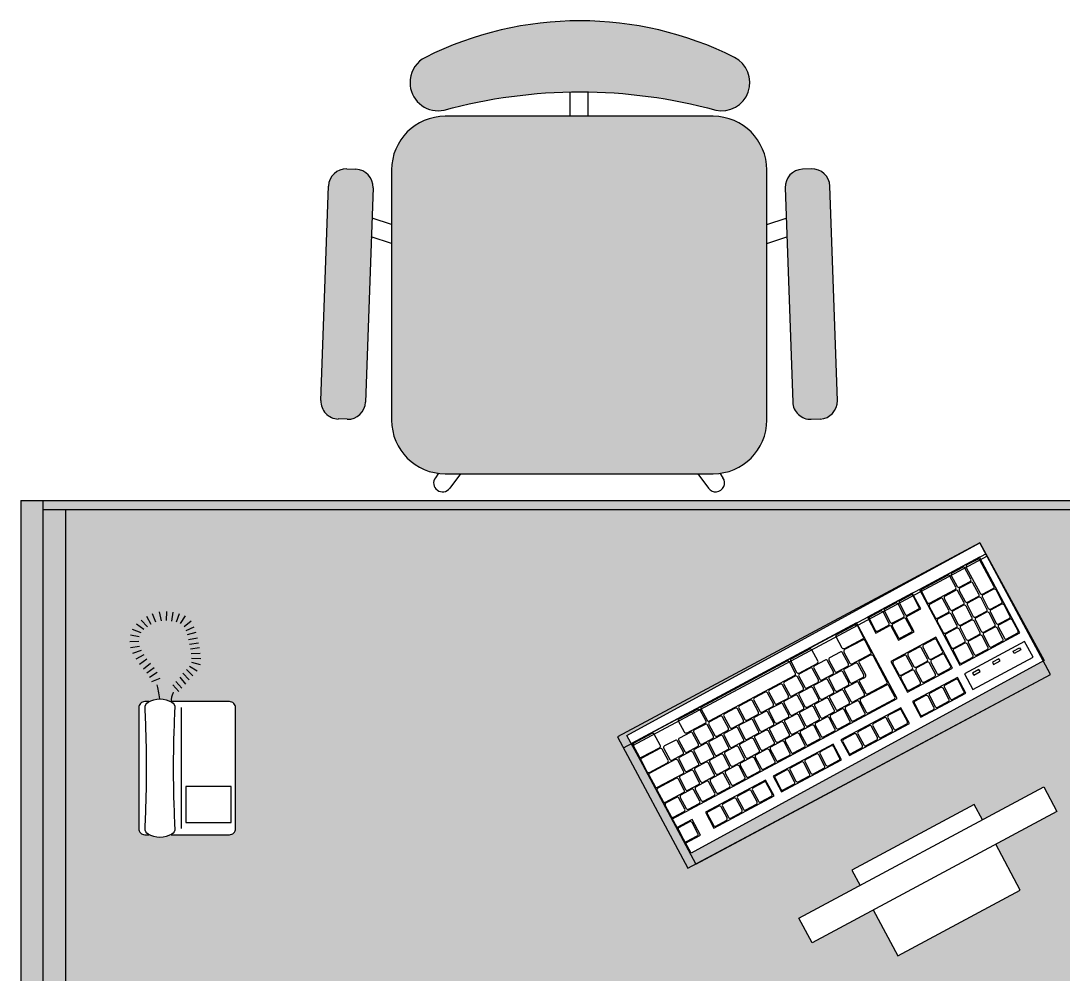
# Model space of a CAD drawing. Extents: x 100 to 738, y -85 to 470.
# Drawn here: x 630.896 to 632.063, y 461.967 to 463.034 of the extents above; entities that cross this region are included whole.
import ezdxf

# ---------------------------------------------------------------- set-up
doc = ezdxf.new("R2010")
doc.units = 0
doc.layers.get('0').update_dxf_attribs({"linetype": 'CONTINUOUS'})
doc.layers.add('0704-MOB-HTC', color=251, linetype='CONTINUOUS')
doc.layers.add('ARQ-MOB', color=2, linetype='CONTINUOUS')
pattern_1 = [(0, (0, 0), (0, 6.985), [5.08, -1.905]), (90, (0, 0), (-6.985, 4e-16), [5.08, -1.905])]

# ---------------------------------------------------------------- blocks, each defined once
blk = doc.blocks.new('3600-00-FORCAS_ARMADAS-MAT-LAY-PROPOSTO$0$mesa reativo novo')
at = {"lineweight": 30}
h = blk.add_hatch(color=256, dxfattribs=at)
h.set_gradient(color1=(0, 0, 255), color2=(255, 255, 0))
edge = h.paths.add_edge_path()
edge.add_arc((1694.6738, 1274.7888), 0.02, 92, 182)
edge.add_arc((1694.6738, 1274.7888), 0.02, 92, 182, ccw=False)
h.paths.add_polyline_path([(1694.6831, 1274.8092), (1694.6731, 1274.8088)])
edge = h.paths.add_edge_path()
edge.add_arc((1694.6838, 1274.7892), 0.02, 2, 92)
edge.add_arc((1694.6838, 1274.7892), 0.02, 2, 92, ccw=False)
h.paths.add_polyline_path([(1694.7122, 1274.55), (1694.7038, 1274.7899)])
edge = h.paths.add_edge_path()
edge.add_arc((1694.6922, 1274.5493), 0.02, 272, 362)
edge.add_arc((1694.6922, 1274.5493), 0.02, -88, 2, ccw=False)
edge = h.paths.add_edge_path()
edge.add_arc((1694.6822, 1274.549), 0.02, 182, 272)
edge.add_arc((1694.6822, 1274.549), 0.02, 182, 272, ccw=False)
h.paths.add_polyline_path([(1694.6539, 1274.7881), (1694.6622, 1274.5483)])
h.paths.add_polyline_path([(1694.6829, 1274.529), (1694.6929, 1274.5294)])
at = {"layer": '0704-MOB-HTC'}
h = blk.add_hatch(color=160, dxfattribs=at)
h.dxf.hatch_style = 1
h.paths.add_polyline_path([(1694.6332, 1274.8081, 0.414214), (1694.5732, 1274.8681), (1694.2732, 1274.8681, 0.414214), (1694.2132, 1274.8081), (1694.2132, 1274.5281, 0.414214), (1694.2732, 1274.4681), (1694.5732, 1274.4681, 0.414214), (1694.6332, 1274.5281)])
h.paths.add_polyline_path([(1694.597, 1274.934, 0.236619), (1694.251, 1274.934, 0.251839), (1694.234, 1274.9093), (1694.234, 1274.9023, 0.443437), (1694.272, 1274.8749, -0.135277), (1694.576, 1274.8749, 0.876187)])
h = blk.add_hatch(color=160, dxfattribs=at)
h.dxf.hatch_style = 1
h.paths.add_polyline_path([(1694.6332, 1274.8081, 0.414214), (1694.5732, 1274.8681), (1694.2732, 1274.8681, 0.414214), (1694.2132, 1274.8081), (1694.2132, 1274.5281, 0.414214), (1694.2732, 1274.4681), (1694.5732, 1274.4681, 0.414214), (1694.6332, 1274.5281)])
h.paths.add_polyline_path([(1694.597, 1274.934, 0.236619), (1694.251, 1274.934, 0.251839), (1694.234, 1274.9093), (1694.234, 1274.9023, 0.443437), (1694.272, 1274.8749, -0.135277), (1694.576, 1274.8749, 0.876187)])
h = blk.add_hatch(dxfattribs=at)
h.set_pattern_fill('ANGLE', color=251)
h.set_pattern_definition(pattern_1)
h.paths.add_polyline_path([(1694.7038, 1274.7899, 0.414214), (1694.6831, 1274.8092), (1694.6731, 1274.8088, 0.414214), (1694.6539, 1274.7881), (1694.6622, 1274.5483, 0.414214), (1694.6829, 1274.529), (1694.6929, 1274.5294, 0.414214), (1694.7122, 1274.55)])
h.paths.add_polyline_path([(1694.1925, 1274.7881, 0.414214), (1694.1732, 1274.8088), (1694.1632, 1274.8092, 0.414214), (1694.1425, 1274.7899), (1694.1341, 1274.55, 0.414214), (1694.1534, 1274.5294), (1694.1634, 1274.529, 0.414214), (1694.1841, 1274.5483)])
h = blk.add_hatch(dxfattribs=at)
h.set_pattern_fill('ANGLE', color=251)
h.set_pattern_definition(pattern_1)
h.paths.add_polyline_path([(1694.7038, 1274.7899, 0.414214), (1694.6831, 1274.8092), (1694.6731, 1274.8088, 0.414214), (1694.6539, 1274.7881), (1694.6622, 1274.5483, 0.414214), (1694.6829, 1274.529), (1694.6929, 1274.5294, 0.414214), (1694.7122, 1274.55)])
h.paths.add_polyline_path([(1694.1925, 1274.7881, 0.414214), (1694.1732, 1274.8088), (1694.1632, 1274.8092, 0.414214), (1694.1425, 1274.7899), (1694.1341, 1274.55, 0.414214), (1694.1534, 1274.5294), (1694.1634, 1274.529, 0.414214), (1694.1841, 1274.5483)])
h = blk.add_hatch(color=252, dxfattribs=at)
h.dxf.hatch_style = 1
edge = h.paths.add_edge_path()
edge.add_arc((1694.1725, 1274.7888), 0.02, 358, 448)
edge.add_line((1694.1732, 1274.8088), (1694.1632, 1274.8092))
edge.add_arc((1694.1625, 1274.7892), 0.02, 88, 178)
edge.add_line((1694.1425, 1274.7899), (1694.1341, 1274.55))
edge.add_arc((1694.1541, 1274.5493), 0.02, 178, 268)
edge.add_line((1694.1534, 1274.5294), (1694.1634, 1274.529))
edge.add_arc((1694.1641, 1274.549), 0.02, 268, 358)
edge.add_line((1694.1841, 1274.5483), (1694.1925, 1274.7881))
edge = h.paths.add_edge_path()
edge.add_arc((1694.6738, 1274.7888), 0.02, 92, 182)
edge.add_arc((1694.6738, 1274.7888), 0.02, 92, 182, ccw=False)
h.paths.add_polyline_path([(1694.6831, 1274.8092), (1694.6731, 1274.8088)])
edge = h.paths.add_edge_path()
edge.add_arc((1694.6838, 1274.7892), 0.02, 2, 92)
edge.add_arc((1694.6838, 1274.7892), 0.02, 2, 92, ccw=False)
h.paths.add_polyline_path([(1694.7122, 1274.55), (1694.7038, 1274.7899)])
edge = h.paths.add_edge_path()
edge.add_arc((1694.6922, 1274.5493), 0.02, 272, 362)
edge.add_arc((1694.6922, 1274.5493), 0.02, -88, 2, ccw=False)
h.paths.add_polyline_path([(1694.6829, 1274.529), (1694.6929, 1274.5294)])
edge = h.paths.add_edge_path()
edge.add_arc((1694.6822, 1274.549), 0.02, 182, 272)
edge.add_arc((1694.6822, 1274.549), 0.02, 182, 272, ccw=False)
h.paths.add_polyline_path([(1694.6539, 1274.7881), (1694.6622, 1274.5483)])
h = blk.add_hatch(color=252, dxfattribs=at)
h.dxf.hatch_style = 1
h.paths.add_polyline_path([(1694.7038, 1274.7899, 0.414214), (1694.6831, 1274.8092), (1694.6731, 1274.8088, 0.414214), (1694.6539, 1274.7881), (1694.6622, 1274.5483, 0.414214), (1694.6829, 1274.529), (1694.6929, 1274.5294, 0.414214), (1694.7122, 1274.55)])
h = blk.add_hatch(color=160, dxfattribs=at)
h.dxf.hatch_style = 1
h.paths.add_polyline_path([(1695.0482, 1274.4381), (1695.0232, 1274.4381), (1695.0232, 1274.3381), (1695.0232, 1273.5106), (1695.028, 1273.5106), (1695.028, 1273.5091), (1695.0232, 1273.5091), (1695.0232, 1273.4881), (1695.0307, 1273.4881), (1695.0307, 1273.5381), (1695.0407, 1273.5381), (1695.0407, 1273.4881), (1695.0482, 1273.4881), (1695.0482, 1273.5091), (1695.0433, 1273.5091), (1695.0433, 1273.5106), (1695.0482, 1273.5106), (1695.0482, 1274.3381)])
h.paths.add_polyline_path([(1693.8232, 1274.3381), (1693.8232, 1274.4381), (1693.7982, 1274.4381), (1693.7982, 1274.3381), (1693.7982, 1273.5106), (1693.803, 1273.5106), (1693.803, 1273.5091), (1693.7982, 1273.5091), (1693.7982, 1273.4881), (1693.8057, 1273.4881), (1693.8057, 1273.5381), (1693.8157, 1273.5381), (1693.8157, 1273.4881), (1693.8232, 1273.4881), (1693.8232, 1273.5091), (1693.8183, 1273.5091), (1693.8183, 1273.5106), (1693.8232, 1273.5106)])
h = blk.add_hatch(color=160, dxfattribs=at)
h.dxf.hatch_style = 1
h.paths.add_polyline_path([(1695.0482, 1274.4381), (1695.0232, 1274.4381), (1695.0232, 1274.3381), (1695.0232, 1273.5106), (1695.028, 1273.5106), (1695.028, 1273.5091), (1695.0232, 1273.5091), (1695.0232, 1273.4881), (1695.0307, 1273.4881), (1695.0307, 1273.5381), (1695.0407, 1273.5381), (1695.0407, 1273.4881), (1695.0482, 1273.4881), (1695.0482, 1273.5091), (1695.0433, 1273.5091), (1695.0433, 1273.5106), (1695.0482, 1273.5106), (1695.0482, 1274.3381)])
h.paths.add_polyline_path([(1693.8232, 1274.3381), (1693.8232, 1274.4381), (1693.7982, 1274.4381), (1693.7982, 1274.3381), (1693.7982, 1273.5106), (1693.803, 1273.5106), (1693.803, 1273.5091), (1693.7982, 1273.5091), (1693.7982, 1273.4881), (1693.8057, 1273.4881), (1693.8057, 1273.5381), (1693.8157, 1273.5381), (1693.8157, 1273.4881), (1693.8232, 1273.4881), (1693.8232, 1273.5091), (1693.8183, 1273.5091), (1693.8183, 1273.5106), (1693.8232, 1273.5106)])
h = blk.add_hatch(color=256, dxfattribs=at)
h.dxf.hatch_style = 1
h.paths.add_polyline_path([(1695.0232, 1274.4381), (1693.8232, 1274.4381), (1693.8232, 1274.4281), (1695.0232, 1274.4281)])
h.paths.add_polyline_path([(1695.0232, 1273.5551), (1693.8232, 1273.5551), (1693.8232, 1273.5451), (1695.0232, 1273.5451)])
h.paths.add_polyline_path([(1694.9982, 1274.4281), (1693.8482, 1274.4281), (1693.8482, 1273.5682), (1693.8232, 1273.5682), (1693.8232, 1273.5551), (1695.0232, 1273.5551), (1695.0232, 1273.5682), (1694.9982, 1273.5682)])
h.paths.add_polyline_path([(1694.0385, 1274.071, -0.414214), (1694.0317, 1274.0642), (1693.9663, 1274.0642, -0.244018), (1693.9415, 1274.0642), (1693.937, 1274.0642, -0.414214), (1693.9302, 1274.071), (1693.9302, 1274.2063, -0.414214), (1693.937, 1274.2131), (1693.9415, 1274.2131, -0.243514), (1693.9662, 1274.2131), (1693.9674, 1274.2206), (1693.9682, 1274.2223), (1693.9676, 1274.2205), (1693.967, 1274.2182), (1693.9666, 1274.2154), (1693.9663, 1274.2131), (1694.0317, 1274.2131, -0.414214), (1694.0385, 1274.2063)], flags=16)
h.paths.add_polyline_path([(1694.4767, 1274.1754), (1694.8718, 1274.3908), (1694.9436, 1274.2591), (1694.5485, 1274.0437)], flags=16)
h.paths.add_polyline_path([(1694.0336, 1274.0777), (1693.9829, 1274.0777), (1693.9829, 1274.1183), (1694.0336, 1274.1183)], flags=0)
h.paths.add_polyline_path([(1694.6692, 1273.9707), (1694.7377, 1274.0074), (1694.7285, 1274.0245), (1694.8655, 1274.098), (1694.8747, 1274.0809), (1694.9432, 1274.1176), (1694.9579, 1274.0902), (1694.8894, 1274.0535), (1694.9169, 1274.0021), (1694.78, 1273.9287), (1694.7524, 1273.98), (1694.6839, 1273.9433)], flags=16)
h.paths.add_polyline_path([(1694.9066, 1273.6594, -1), (1694.9626, 1273.6594, -1)], flags=16)
h.paths.add_polyline_path([(1695.0232, 1274.3381), (1695.0232, 1274.4281), (1694.9982, 1274.4281), (1694.9982, 1273.5682), (1695.0232, 1273.5682)], flags=17)
h.paths.add_polyline_path([(1693.8482, 1274.4281), (1693.8232, 1274.4281), (1693.8232, 1274.3381), (1693.8232, 1273.5682), (1693.8482, 1273.5682)], flags=17)
h = blk.add_hatch(color=256, dxfattribs=at)
h.dxf.hatch_style = 1
h.paths.add_polyline_path([(1695.0232, 1274.4381), (1693.8232, 1274.4381), (1693.8232, 1274.4281), (1695.0232, 1274.4281)])
h.paths.add_polyline_path([(1695.0232, 1273.5551), (1693.8232, 1273.5551), (1693.8232, 1273.5451), (1695.0232, 1273.5451)])
h.paths.add_polyline_path([(1694.9982, 1274.4281), (1693.8482, 1274.4281), (1693.8482, 1273.5682), (1693.8232, 1273.5682), (1693.8232, 1273.5551), (1695.0232, 1273.5551), (1695.0232, 1273.5682), (1694.9982, 1273.5682)])
h.paths.add_polyline_path([(1694.0385, 1274.071, -0.414214), (1694.0317, 1274.0642), (1693.9663, 1274.0642, -0.244018), (1693.9415, 1274.0642), (1693.937, 1274.0642, -0.414214), (1693.9302, 1274.071), (1693.9302, 1274.2063, -0.414214), (1693.937, 1274.2131), (1693.9415, 1274.2131, -0.243514), (1693.9662, 1274.2131), (1693.9674, 1274.2206), (1693.9682, 1274.2223), (1693.9676, 1274.2205), (1693.967, 1274.2182), (1693.9666, 1274.2154), (1693.9663, 1274.2131), (1694.0317, 1274.2131, -0.414214), (1694.0385, 1274.2063)], flags=16)
h.paths.add_polyline_path([(1694.4767, 1274.1754), (1694.8718, 1274.3908), (1694.9436, 1274.2591), (1694.5485, 1274.0437)], flags=16)
h.paths.add_polyline_path([(1694.0336, 1274.0777), (1693.9829, 1274.0777), (1693.9829, 1274.1183), (1694.0336, 1274.1183)], flags=0)
h.paths.add_polyline_path([(1694.6692, 1273.9707), (1694.7377, 1274.0074), (1694.7285, 1274.0245), (1694.8655, 1274.098), (1694.8747, 1274.0809), (1694.9432, 1274.1176), (1694.9579, 1274.0902), (1694.8894, 1274.0535), (1694.9169, 1274.0021), (1694.78, 1273.9287), (1694.7524, 1273.98), (1694.6839, 1273.9433)], flags=16)
h.paths.add_polyline_path([(1694.9066, 1273.6594, -1), (1694.9626, 1273.6594, -1)], flags=16)
h.paths.add_polyline_path([(1695.0232, 1274.3381), (1695.0232, 1274.4281), (1694.9982, 1274.4281), (1694.9982, 1273.5682), (1695.0232, 1273.5682)], flags=17)
h.paths.add_polyline_path([(1693.8482, 1274.4281), (1693.8232, 1274.4281), (1693.8232, 1274.3381), (1693.8232, 1273.5682), (1693.8482, 1273.5682)], flags=17)
h = blk.add_hatch(dxfattribs=at)
h.set_pattern_fill('ANGLE', color=8)
h.set_pattern_definition(pattern_1)
h.paths.add_polyline_path([(1694.9436, 1274.2591), (1694.8718, 1274.3908), (1694.4767, 1274.1754), (1694.5485, 1274.0437)])
h.paths.add_polyline_path([(1694.9169, 1274.0021), (1694.8894, 1274.0535), (1694.7524, 1273.98), (1694.78, 1273.9287)])
h.paths.add_polyline_path([(1694.9579, 1274.0902), (1694.9432, 1274.1176), (1694.6692, 1273.9707), (1694.6839, 1273.9433)])
h.paths.add_polyline_path([(1694.8747, 1274.0809), (1694.8655, 1274.098), (1694.7285, 1274.0245), (1694.7377, 1274.0074)], flags=17)
h = blk.add_hatch(dxfattribs=at)
h.set_pattern_fill('ANGLE', color=8)
h.set_pattern_definition(pattern_1)
h.paths.add_polyline_path([(1694.9436, 1274.2591), (1694.8718, 1274.3908), (1694.4767, 1274.1754), (1694.5485, 1274.0437)])
h.paths.add_polyline_path([(1694.9169, 1274.0021), (1694.8894, 1274.0535), (1694.7524, 1273.98), (1694.78, 1273.9287)])
h.paths.add_polyline_path([(1694.9579, 1274.0902), (1694.9432, 1274.1176), (1694.6692, 1273.9707), (1694.6839, 1273.9433)])
h.paths.add_polyline_path([(1694.8747, 1274.0809), (1694.8655, 1274.098), (1694.7285, 1274.0245), (1694.7377, 1274.0074)], flags=17)
at = {"color": 1, "linetype": 'Continuous'}
for p, q in [((1694.4132, 1274.8681), (1694.4132, 1274.8954)), ((1694.4132, 1274.8681), (1694.4132, 1274.8954)), ((1694.4332, 1274.8681), (1694.4332, 1274.8954)), ((1694.4332, 1274.8681), (1694.4332, 1274.8954)), ((1694.2132, 1274.7469), (1694.1913, 1274.754)), ((1694.2132, 1274.7469), (1694.1913, 1274.754)), ((1694.6332, 1274.7469), (1694.655, 1274.754)), ((1694.6332, 1274.7469), (1694.655, 1274.754)), ((1694.2132, 1274.7259), (1694.1905, 1274.7332)), ((1694.2132, 1274.7259), (1694.1905, 1274.7332)), ((1694.6332, 1274.7259), (1694.6558, 1274.7332)), ((1694.6332, 1274.7259), (1694.6558, 1274.7332)), ((1694.2658, 1274.4686), (1694.2622, 1274.4637)), ((1694.2658, 1274.4686), (1694.2622, 1274.4637)), ((1694.2902, 1274.4681), (1694.2784, 1274.4519)), ((1694.2902, 1274.4681), (1694.2784, 1274.4519)), ((1694.5561, 1274.4681), (1694.5679, 1274.4519)), ((1694.5561, 1274.4681), (1694.5679, 1274.4519)), ((1694.5805, 1274.4686), (1694.5841, 1274.4637)), ((1694.5805, 1274.4686), (1694.5841, 1274.4637)), ((1693.8232, 1274.4281), (1695.0232, 1274.4281)), ((1693.8232, 1274.4281), (1695.0232, 1274.4281)), ((1693.8482, 1274.4281), (1693.8482, 1273.5682)), ((1693.8482, 1274.4281), (1693.8482, 1273.5682)), ((1693.9442, 1274.2995), (1693.9392, 1274.3083)), ((1693.9442, 1274.2995), (1693.9392, 1274.3083)), ((1693.9493, 1274.3019), (1693.9456, 1274.3114)), ((1693.9493, 1274.3019), (1693.9456, 1274.3114)), ((1693.9556, 1274.3037), (1693.9536, 1274.3137)), ((1693.9556, 1274.3037), (1693.9536, 1274.3137)), ((1693.9614, 1274.304), (1693.9616, 1274.3141)), ((1693.9614, 1274.304), (1693.9616, 1274.3141)), ((1693.9672, 1274.3033), (1693.9687, 1274.3134)), ((1693.9672, 1274.3033), (1693.9687, 1274.3134)), ((1693.9724, 1274.3023), (1693.9757, 1274.3119)), ((1693.9724, 1274.3023), (1693.9757, 1274.3119)), ((1693.977, 1274.3006), (1693.9826, 1274.3091)), ((1693.977, 1274.3006), (1693.9826, 1274.3091)), ((1693.9328, 1274.2902), (1693.9232, 1274.294)), ((1693.9328, 1274.2902), (1693.9232, 1274.294)), ((1693.9358, 1274.2937), (1693.9275, 1274.2998)), ((1693.9358, 1274.2937), (1693.9275, 1274.2998)), ((1693.9398, 1274.2968), (1693.933, 1274.3044)), ((1693.9398, 1274.2968), (1693.933, 1274.3044)), ((1693.9809, 1274.2972), (1693.9889, 1274.3035)), ((1693.9809, 1274.2972), (1693.9889, 1274.3035)), ((1693.9831, 1274.2928), (1693.9924, 1274.2968)), ((1693.9831, 1274.2928), (1693.9924, 1274.2968)), ((1693.9308, 1274.2855), (1693.9209, 1274.2874)), ((1693.9308, 1274.2855), (1693.9209, 1274.2874)), ((1693.9846, 1274.2881), (1693.9944, 1274.2907)), ((1693.9846, 1274.2881), (1693.9944, 1274.2907)), ((1693.986, 1274.2825), (1693.996, 1274.2845)), ((1693.986, 1274.2825), (1693.996, 1274.2845)), ((1693.9303, 1274.2803), (1693.9202, 1274.2802)), ((1693.9303, 1274.2803), (1693.9202, 1274.2802)), ((1693.9311, 1274.2748), (1693.921, 1274.2734)), ((1693.9311, 1274.2748), (1693.921, 1274.2734)), ((1693.9328, 1274.2702), (1693.9232, 1274.2668)), ((1693.9328, 1274.2702), (1693.9232, 1274.2668)), ((1693.9871, 1274.2775), (1693.9972, 1274.2788)), ((1693.9871, 1274.2775), (1693.9972, 1274.2788)), ((1693.9881, 1274.2722), (1693.9982, 1274.2735)), ((1693.9881, 1274.2722), (1693.9982, 1274.2735)), ((1693.9357, 1274.2656), (1693.9269, 1274.2605)), ((1693.9357, 1274.2656), (1693.9269, 1274.2605)), ((1693.9394, 1274.2608), (1693.9312, 1274.2548)), ((1693.9394, 1274.2608), (1693.9312, 1274.2548)), ((1693.9889, 1274.2669), (1693.9991, 1274.2675)), ((1693.9889, 1274.2669), (1693.9991, 1274.2675)), ((1693.9893, 1274.2618), (1693.9995, 1274.2612)), ((1693.9893, 1274.2618), (1693.9995, 1274.2612)), ((1693.9435, 1274.2558), (1693.9356, 1274.2495)), ((1693.9435, 1274.2558), (1693.9356, 1274.2495)), ((1693.9473, 1274.2511), (1693.9391, 1274.2451)), ((1693.9473, 1274.2511), (1693.9391, 1274.2451)), ((1693.9837, 1274.2492), (1693.9909, 1274.2421)), ((1693.9837, 1274.2492), (1693.9909, 1274.2421)), ((1693.987, 1274.2528), (1693.9957, 1274.2474)), ((1693.987, 1274.2528), (1693.9957, 1274.2474)), ((1693.9891, 1274.2574), (1693.999, 1274.2548)), ((1693.9891, 1274.2574), (1693.999, 1274.2548)), ((1693.9507, 1274.2458), (1693.9421, 1274.2403)), ((1693.9507, 1274.2458), (1693.9421, 1274.2403)), ((1693.9539, 1274.239), (1693.9444, 1274.2353)), ((1693.9539, 1274.239), (1693.9444, 1274.2353)), ((1693.9718, 1274.2358), (1693.9786, 1274.2283)), ((1693.9718, 1274.2358), (1693.9786, 1274.2283)), ((1693.976, 1274.2405), (1693.9827, 1274.2328)), ((1693.976, 1274.2405), (1693.9827, 1274.2328)), ((1693.9797, 1274.2449), (1693.9868, 1274.2375)), ((1693.9797, 1274.2449), (1693.9868, 1274.2375)), ((1693.9682, 1274.232), (1693.9751, 1274.2243)), ((1693.9682, 1274.232), (1693.9751, 1274.2243)), ((1693.9776, 1274.2067), (1693.9776, 1274.071)), ((1693.9776, 1274.2067), (1693.9776, 1274.071)), ((1694.6692, 1273.9707), (1694.9432, 1274.1176)), ((1694.6692, 1273.9707), (1694.9432, 1274.1176)), ((1694.9432, 1274.1176), (1694.9579, 1274.0902)), ((1694.9432, 1274.1176), (1694.9579, 1274.0902)), ((1694.8655, 1274.098), (1694.7285, 1274.0245)), ((1694.8655, 1274.098), (1694.7285, 1274.0245)), ((1694.8747, 1274.0809), (1694.8655, 1274.098)), ((1694.8747, 1274.0809), (1694.8655, 1274.098)), ((1694.9579, 1274.0902), (1694.6839, 1273.9433)), ((1694.9579, 1274.0902), (1694.6839, 1273.9433)), ((1694.9169, 1274.0021), (1694.8894, 1274.0535)), ((1694.9169, 1274.0021), (1694.8894, 1274.0535)), ((1694.7285, 1274.0245), (1694.7377, 1274.0074)), ((1694.7285, 1274.0245), (1694.7377, 1274.0074)), ((1694.78, 1273.9287), (1694.9169, 1274.0021)), ((1694.78, 1273.9287), (1694.9169, 1274.0021)), ((1694.7524, 1273.98), (1694.78, 1273.9287)), ((1694.7524, 1273.98), (1694.78, 1273.9287)), ((1694.6839, 1273.9433), (1694.6692, 1273.9707)), ((1694.6839, 1273.9433), (1694.6692, 1273.9707))]:
    blk.add_line(p, q, dxfattribs=at)
at = {"linetype": 'Continuous'}
for p, q in [((1694.5732, 1274.8681), (1694.2732, 1274.8681)), ((1694.5732, 1274.8681), (1694.2732, 1274.8681)), ((1694.1632, 1274.8092), (1694.1732, 1274.8088)), ((1694.1632, 1274.8092), (1694.1732, 1274.8088)), ((1694.2132, 1274.8081), (1694.2132, 1274.5281)), ((1694.2132, 1274.8081), (1694.2132, 1274.5281)), ((1694.6332, 1274.5281), (1694.6332, 1274.8081)), ((1694.6332, 1274.5281), (1694.6332, 1274.8081)), ((1694.6831, 1274.8092), (1694.6731, 1274.8088)), ((1694.6831, 1274.8092), (1694.6731, 1274.8088)), ((1694.1341, 1274.55), (1694.1425, 1274.7899)), ((1694.1341, 1274.55), (1694.1425, 1274.7899)), ((1694.1925, 1274.7881), (1694.1841, 1274.5483)), ((1694.1925, 1274.7881), (1694.1841, 1274.5483)), ((1694.6539, 1274.7881), (1694.6622, 1274.5483)), ((1694.6539, 1274.7881), (1694.6622, 1274.5483)), ((1694.7122, 1274.55), (1694.7038, 1274.7899)), ((1694.7122, 1274.55), (1694.7038, 1274.7899)), ((1694.1634, 1274.529), (1694.1534, 1274.5294)), ((1694.1634, 1274.529), (1694.1534, 1274.5294)), ((1694.6829, 1274.529), (1694.6929, 1274.5294)), ((1694.6829, 1274.529), (1694.6929, 1274.5294)), ((1694.2732, 1274.4681), (1694.5732, 1274.4681)), ((1694.2732, 1274.4681), (1694.5732, 1274.4681)), ((1693.7982, 1274.4381), (1693.7982, 1274.3381)), ((1693.7982, 1274.4381), (1695.0482, 1274.4381)), ((1693.7982, 1274.4381), (1693.7982, 1274.4381)), ((1693.7982, 1274.4381), (1693.7982, 1274.3381)), ((1693.7982, 1274.4381), (1695.0482, 1274.4381)), ((1693.7982, 1274.4381), (1693.7982, 1274.4381)), ((1693.8232, 1274.3381), (1693.8232, 1274.4381)), ((1693.8232, 1274.3381), (1693.8232, 1274.4381))]:
    blk.add_line(p, q, dxfattribs=at)
at = {"color": 1}
blk.add_line((1694.4728, 1274.1616), (1694.8784, 1274.3785), dxfattribs=at)
at = {"linetype": 'Continuous', "flags": 128}
blk.add_lwpolyline([(1694.576, 1274.8749, 0.876187), (1694.597, 1274.934, 0.236619), (1694.251, 1274.934, 0.251839), (1694.234, 1274.9093), (1694.234, 1274.9023, 0.443437), (1694.272, 1274.8749, -0.135277)], format="xyb", close=True, dxfattribs=at)
blk.add_lwpolyline([(1694.576, 1274.8749, 0.876187), (1694.597, 1274.934, 0.236619), (1694.251, 1274.934, 0.251839), (1694.234, 1274.9093), (1694.234, 1274.9023, 0.443437), (1694.272, 1274.8749, -0.135277)], format="xyb", close=True, dxfattribs=at)
at = {"color": 1}
for points in [[(1694.5449, 1274.0266), (1694.9506, 1274.2435), (1694.8718, 1274.3908), (1694.4662, 1274.1739)], [(1694.8493, 1274.254), (1694.9166, 1274.29), (1694.8714, 1274.3747), (1694.804, 1274.3387)], [(1694.5268, 1274.0816), (1694.7791, 1274.2165), (1694.7338, 1274.3011), (1694.4816, 1274.1663)], [(1694.7906, 1274.2238), (1694.8409, 1274.2507), (1694.8225, 1274.2851), (1694.7722, 1274.2582)], [(1694.8639, 1274.2267), (1694.9312, 1274.2627), (1694.9218, 1274.2803), (1694.8545, 1274.2443)], [(1694.9174, 1274.2709), (1694.9102, 1274.2671), (1694.9089, 1274.2694), (1694.9161, 1274.2732)], [(1694.8871, 1274.2547), (1694.8943, 1274.2586), (1694.8931, 1274.2609), (1694.8858, 1274.2571)], [(1694.8648, 1274.2428), (1694.872, 1274.2467), (1694.8707, 1274.249), (1694.8635, 1274.2451)], [(1694.8057, 1274.1956), (1694.856, 1274.2224), (1694.8465, 1274.2401), (1694.7963, 1274.2132)], [(1694.7256, 1274.1527), (1694.7928, 1274.1887), (1694.7834, 1274.2063), (1694.7162, 1274.1704)], [(1694.6497, 1274.1121), (1694.7169, 1274.1481), (1694.7074, 1274.1657), (1694.6402, 1274.1298)], [(1694.5741, 1274.0717), (1694.6413, 1274.1077), (1694.6319, 1274.1253), (1694.5647, 1274.0894)], [(1694.5415, 1274.0543), (1694.5591, 1274.0637), (1694.5497, 1274.0813), (1694.532, 1274.0719)]]:
    blk.add_lwpolyline(points, close=True, dxfattribs=at)
at = {"color": 1, "linetype": 'Continuous', "flags": 128}
for points in [[(1694.8718, 1274.3908), (1694.9436, 1274.2591), (1694.5485, 1274.0437), (1694.4767, 1274.1754)], [(1694.8718, 1274.3908), (1694.9436, 1274.2591), (1694.5485, 1274.0437), (1694.4767, 1274.1754)], [(1694.483, 1274.1636), (1694.5537, 1274.0313), (1694.9506, 1274.2435), (1694.8798, 1274.3758)], [(1694.0336, 1274.1183), (1693.9829, 1274.1183), (1693.9829, 1274.0777), (1694.0336, 1274.0777)], [(1694.0336, 1274.1183), (1693.9829, 1274.1183), (1693.9829, 1274.0777), (1694.0336, 1274.0777)]]:
    blk.add_lwpolyline(points, close=True, dxfattribs=at)
at = {"color": 1}
for points in [[(1694.849, 1274.3412), (1694.8607, 1274.3475, 0.414214), (1694.8616, 1274.3502), (1694.855, 1274.3625, 0.414214), (1694.8523, 1274.3633), (1694.8405, 1274.357, 0.414214), (1694.8397, 1274.3543), (1694.8462, 1274.342, 0.414214)], [(1694.8748, 1274.3334), (1694.8866, 1274.3397, 0.414214), (1694.8874, 1274.3424), (1694.8718, 1274.3715, 0.414214), (1694.8691, 1274.3723), (1694.8573, 1274.366, 0.414214), (1694.8565, 1274.3633), (1694.8721, 1274.3343, 0.414214)], [(1694.8155, 1274.3233), (1694.8439, 1274.3385, 0.414214), (1694.8448, 1274.3412), (1694.8382, 1274.3535, 0.414214), (1694.8355, 1274.3544), (1694.807, 1274.3391, 0.414214), (1694.8062, 1274.3364), (1694.8128, 1274.3241, 0.414214)], [(1694.858, 1274.3244), (1694.8698, 1274.3308, 0.414214), (1694.8706, 1274.3335), (1694.864, 1274.3458, 0.414214), (1694.8613, 1274.3466), (1694.8495, 1274.3403, 0.414214), (1694.8487, 1274.3376), (1694.8553, 1274.3253, 0.414214)], [(1694.7909, 1274.3101), (1694.8026, 1274.3164, 0.414214), (1694.8035, 1274.3191), (1694.7969, 1274.3315, 0.414214), (1694.7942, 1274.3323), (1694.7824, 1274.326, 0.414214), (1694.7816, 1274.3233), (1694.7881, 1274.3109, 0.414214)], [(1694.8244, 1274.3065), (1694.8362, 1274.3128, 0.414214), (1694.837, 1274.3155), (1694.8304, 1274.3278, 0.414214), (1694.8277, 1274.3286), (1694.8159, 1274.3223, 0.414214), (1694.8151, 1274.3196), (1694.8217, 1274.3073, 0.414214)], [(1694.8412, 1274.3155), (1694.853, 1274.3218, 0.414214), (1694.8538, 1274.3245), (1694.8472, 1274.3368, 0.414214), (1694.8445, 1274.3376), (1694.8327, 1274.3313, 0.414214), (1694.8319, 1274.3286), (1694.8385, 1274.3163, 0.414214)], [(1694.867, 1274.3077), (1694.8788, 1274.314, 0.414214), (1694.8796, 1274.3167), (1694.873, 1274.3291, 0.414214), (1694.8703, 1274.3299), (1694.8585, 1274.3236, 0.414214), (1694.8577, 1274.3209), (1694.8643, 1274.3085, 0.414214)], [(1694.8838, 1274.3167), (1694.8956, 1274.323, 0.414214), (1694.8964, 1274.3257), (1694.8898, 1274.3381, 0.414214), (1694.8871, 1274.3389), (1694.8753, 1274.3326, 0.414214), (1694.8745, 1274.3299), (1694.8811, 1274.3175, 0.414214)], [(1694.7741, 1274.3011), (1694.7859, 1274.3074, 0.414214), (1694.7867, 1274.3101), (1694.7801, 1274.3225, 0.414214), (1694.7774, 1274.3233), (1694.7656, 1274.317, 0.414214), (1694.7648, 1274.3143), (1694.7714, 1274.3019, 0.414214)], [(1694.8502, 1274.2987), (1694.862, 1274.305, 0.414214), (1694.8628, 1274.3078), (1694.8562, 1274.3201, 0.414214), (1694.8535, 1274.3209), (1694.8417, 1274.3146, 0.414214), (1694.8409, 1274.3119), (1694.8475, 1274.2996, 0.414214)], [(1694.8928, 1274.3), (1694.9046, 1274.3063, 0.414214), (1694.9054, 1274.309), (1694.8988, 1274.3213, 0.414214), (1694.8961, 1274.3221), (1694.8843, 1274.3158, 0.414214), (1694.8835, 1274.3131), (1694.8901, 1274.3008, 0.414214)], [(1694.7573, 1274.2921), (1694.7691, 1274.2984, 0.414214), (1694.7699, 1274.3012), (1694.7633, 1274.3135, 0.414214), (1694.7606, 1274.3143), (1694.7488, 1274.308, 0.414214), (1694.748, 1274.3053), (1694.7546, 1274.293, 0.414214)], [(1694.783, 1274.2844), (1694.7948, 1274.2907, 0.414214), (1694.7956, 1274.2934), (1694.789, 1274.3057, 0.414214), (1694.7863, 1274.3065), (1694.7745, 1274.3002, 0.414214), (1694.7737, 1274.2975), (1694.7803, 1274.2852, 0.414214)], [(1694.8334, 1274.2898), (1694.8452, 1274.2961, 0.414214), (1694.846, 1274.2988), (1694.8394, 1274.3111, 0.414214), (1694.8367, 1274.3119), (1694.8249, 1274.3056, 0.414214), (1694.8241, 1274.3029), (1694.8307, 1274.2906, 0.414214)], [(1694.876, 1274.291), (1694.8878, 1274.2973, 0.414214), (1694.8886, 1274.3), (1694.882, 1274.3123, 0.414214), (1694.8793, 1274.3132), (1694.8675, 1274.3069, 0.414214), (1694.8667, 1274.3042), (1694.8733, 1274.2918, 0.414214)], [(1694.9018, 1274.2833), (1694.9136, 1274.2896, 0.414214), (1694.9144, 1274.2923), (1694.9078, 1274.3046, 0.414214), (1694.9051, 1274.3054), (1694.8933, 1274.2991, 0.414214), (1694.8925, 1274.2964), (1694.8991, 1274.2841, 0.414214)], [(1694.7404, 1274.2831), (1694.7202, 1274.2723, -0.414214), (1694.7175, 1274.2731), (1694.7109, 1274.2855, -0.414214), (1694.7117, 1274.2882), (1694.7319, 1274.299, -0.414214), (1694.7346, 1274.2981), (1694.7412, 1274.2858, -0.414214)], [(1694.8424, 1274.273), (1694.8542, 1274.2793, 0.414214), (1694.855, 1274.282), (1694.8484, 1274.2944, 0.414214), (1694.8457, 1274.2952), (1694.8339, 1274.2889, 0.414214), (1694.8331, 1274.2862), (1694.8397, 1274.2739, 0.414214)], [(1694.8592, 1274.282), (1694.871, 1274.2883, 0.414214), (1694.8718, 1274.291), (1694.8652, 1274.3034, 0.414214), (1694.8625, 1274.3042), (1694.8507, 1274.2979, 0.414214), (1694.8499, 1274.2952), (1694.8565, 1274.2828, 0.414214)], [(1694.885, 1274.2743), (1694.8968, 1274.2806, 0.414214), (1694.8976, 1274.2833), (1694.891, 1274.2956, 0.414214), (1694.8883, 1274.2964), (1694.8765, 1274.2901, 0.414214), (1694.8757, 1274.2874), (1694.8823, 1274.2751, 0.414214)], [(1694.7288, 1274.2554), (1694.749, 1274.2662, 0.414214), (1694.7498, 1274.2689), (1694.7432, 1274.2812, 0.414214), (1694.7405, 1274.282), (1694.7203, 1274.2713, 0.414214), (1694.7195, 1274.2685), (1694.7261, 1274.2562, 0.414214)], [(1694.8173, 1274.2607), (1694.8291, 1274.267, 0.414214), (1694.8299, 1274.2697), (1694.8233, 1274.2821, 0.414214), (1694.8206, 1274.2829), (1694.8088, 1274.2766, 0.414214), (1694.808, 1274.2739), (1694.8146, 1274.2615, 0.414214)], [(1694.8682, 1274.2653), (1694.88, 1274.2716, 0.414214), (1694.8808, 1274.2743), (1694.8742, 1274.2866, 0.414214), (1694.8715, 1274.2875), (1694.8597, 1274.2812, 0.414214), (1694.8589, 1274.2784), (1694.8655, 1274.2661, 0.414214)], [(1694.6693, 1274.2451), (1694.6895, 1274.2559, 0.414214), (1694.6903, 1274.2586), (1694.6837, 1274.271, 0.414214), (1694.681, 1274.2718), (1694.6608, 1274.261, 0.414214), (1694.66, 1274.2583), (1694.6666, 1274.2459, 0.414214)], [(1694.8005, 1274.2517), (1694.8123, 1274.258, 0.414214), (1694.8131, 1274.2608), (1694.8065, 1274.2731, 0.414214), (1694.8038, 1274.2739), (1694.792, 1274.2676, 0.414214), (1694.7912, 1274.2649), (1694.7978, 1274.2526, 0.414214)], [(1694.8514, 1274.2563), (1694.8632, 1274.2626, 0.414214), (1694.864, 1274.2653), (1694.8574, 1274.2777, 0.414214), (1694.8547, 1274.2785), (1694.8429, 1274.2722, 0.414214), (1694.8421, 1274.2695), (1694.8487, 1274.2571, 0.414214)], [(1694.569, 1274.1915), (1694.6643, 1274.2424, 0.414214), (1694.6651, 1274.2452), (1694.6585, 1274.2575, 0.414214), (1694.6558, 1274.2583), (1694.5605, 1274.2073, 0.414214), (1694.5597, 1274.2046), (1694.5663, 1274.1923, 0.414214)], [(1694.6952, 1274.2374), (1694.707, 1274.2437, 0.414214), (1694.7078, 1274.2464), (1694.7012, 1274.2588, 0.414214), (1694.6985, 1274.2596), (1694.6867, 1274.2533, 0.414214), (1694.6859, 1274.2506), (1694.6925, 1274.2382, 0.414214)], [(1694.712, 1274.2464), (1694.7238, 1274.2527, 0.414214), (1694.7246, 1274.2554), (1694.718, 1274.2678, 0.414214), (1694.7153, 1274.2686), (1694.7035, 1274.2623, 0.414214), (1694.7027, 1274.2596), (1694.7093, 1274.2472, 0.414214)], [(1694.7439, 1274.243), (1694.7368, 1274.2562, -0.414214), (1694.7376, 1274.259), (1694.7494, 1274.2653, -0.414214), (1694.7521, 1274.2644), (1694.7676, 1274.2353, -0.414214), (1694.7668, 1274.2326), (1694.7466, 1274.2218, -0.414214), (1694.7439, 1274.2226), (1694.7373, 1274.235, -0.414214), (1694.7381, 1274.2377), (1694.7431, 1274.2403, 0.414214)], [(1694.7837, 1274.2428), (1694.7955, 1274.2491, 0.414214), (1694.7963, 1274.2518), (1694.7897, 1274.2641, 0.414214), (1694.787, 1274.2649), (1694.7752, 1274.2586, 0.414214), (1694.7744, 1274.2559), (1694.781, 1274.2436, 0.414214)], [(1694.8262, 1274.244), (1694.838, 1274.2503, 0.414214), (1694.8388, 1274.253), (1694.8322, 1274.2653, 0.414214), (1694.8295, 1274.2661), (1694.8177, 1274.2598, 0.414214), (1694.8169, 1274.2571), (1694.8235, 1274.2448, 0.414214)], [(1694.6784, 1274.2284), (1694.6902, 1274.2347, 0.414214), (1694.691, 1274.2375), (1694.6844, 1274.2498, 0.414214), (1694.6817, 1274.2506), (1694.6699, 1274.2443, 0.414214), (1694.6691, 1274.2416), (1694.6757, 1274.2293, 0.414214)], [(1694.7122, 1274.225), (1694.724, 1274.2313, 0.414214), (1694.7249, 1274.234), (1694.7183, 1274.2463, 0.414214), (1694.7156, 1274.2472), (1694.7038, 1274.2408, 0.414214), (1694.7029, 1274.2381), (1694.7095, 1274.2258, 0.414214)], [(1694.729, 1274.234), (1694.7408, 1274.2403, 0.414214), (1694.7417, 1274.243), (1694.7351, 1274.2553, 0.414214), (1694.7324, 1274.2561), (1694.7206, 1274.2498, 0.414214), (1694.7197, 1274.2471), (1694.7263, 1274.2348, 0.414214)], [(1694.7926, 1274.226), (1694.8044, 1274.2323, 0.414214), (1694.8052, 1274.235), (1694.7986, 1274.2473, 0.414214), (1694.7959, 1274.2482), (1694.7841, 1274.2419, 0.414214), (1694.7833, 1274.2392), (1694.7899, 1274.2268, 0.414214)], [(1694.8094, 1274.235), (1694.8212, 1274.2413, 0.414214), (1694.822, 1274.244), (1694.8154, 1274.2563, 0.414214), (1694.8127, 1274.2572), (1694.8009, 1274.2508, 0.414214), (1694.8001, 1274.2481), (1694.8067, 1274.2358, 0.414214)], [(1694.6616, 1274.2195), (1694.6734, 1274.2258, 0.414214), (1694.6742, 1274.2285), (1694.6676, 1274.2408, 0.414214), (1694.6649, 1274.2416), (1694.6531, 1274.2353, 0.414214), (1694.6523, 1274.2326), (1694.6589, 1274.2203, 0.414214)], [(1694.6954, 1274.216), (1694.7072, 1274.2223, 0.414214), (1694.7081, 1274.225), (1694.7015, 1274.2373, 0.414214), (1694.6988, 1274.2382), (1694.687, 1274.2319, 0.414214), (1694.6861, 1274.2292), (1694.6927, 1274.2168, 0.414214)], [(1694.7298, 1274.2128), (1694.7416, 1274.2191, 0.414214), (1694.7424, 1274.2218), (1694.7358, 1274.2342, 0.414214), (1694.7331, 1274.235), (1694.7213, 1274.2287, 0.414214), (1694.7205, 1274.226), (1694.7271, 1274.2137, 0.414214)], [(1694.8413, 1274.2157), (1694.8531, 1274.2221, 0.414214), (1694.8539, 1274.2248), (1694.8473, 1274.2371, 0.414214), (1694.8446, 1274.2379), (1694.8328, 1274.2316, 0.414214), (1694.832, 1274.2289), (1694.8386, 1274.2166, 0.414214)], [(1694.628, 1274.2015), (1694.6398, 1274.2078, 0.414214), (1694.6406, 1274.2105), (1694.634, 1274.2228, 0.414214), (1694.6313, 1274.2237), (1694.6195, 1274.2174, 0.414214), (1694.6187, 1274.2146), (1694.6253, 1274.2023, 0.414214)], [(1694.6448, 1274.2105), (1694.6566, 1274.2168, 0.414214), (1694.6574, 1274.2195), (1694.6508, 1274.2318, 0.414214), (1694.6481, 1274.2326), (1694.6363, 1274.2263, 0.414214), (1694.6355, 1274.2236), (1694.6421, 1274.2113, 0.414214)], [(1694.6786, 1274.207), (1694.6904, 1274.2133, 0.414214), (1694.6913, 1274.216), (1694.6847, 1274.2284, 0.414214), (1694.682, 1274.2292), (1694.6702, 1274.2229, 0.414214), (1694.6693, 1274.2202), (1694.6759, 1274.2078, 0.414214)], [(1694.713, 1274.2039), (1694.7248, 1274.2102, 0.414214), (1694.7256, 1274.2129), (1694.719, 1274.2252, 0.414214), (1694.7163, 1274.226), (1694.7045, 1274.2197, 0.414214), (1694.7037, 1274.217), (1694.7103, 1274.2047, 0.414214)], [(1694.7472, 1274.2006), (1694.7757, 1274.2158, 0.414214), (1694.7765, 1274.2185), (1694.7699, 1274.2308, 0.414214), (1694.7672, 1274.2317), (1694.7388, 1274.2165, 0.414214), (1694.7379, 1274.2138), (1694.7445, 1274.2014, 0.414214)], [(1694.8245, 1274.2068), (1694.8363, 1274.2131, 0.414214), (1694.8371, 1274.2158), (1694.8305, 1274.2281, 0.414214), (1694.8278, 1274.2289), (1694.816, 1274.2226, 0.414214), (1694.8152, 1274.2199), (1694.8218, 1274.2076, 0.414214)], [(1694.6112, 1274.1925), (1694.623, 1274.1988, 0.414214), (1694.6238, 1274.2015), (1694.6172, 1274.2139, 0.414214), (1694.6145, 1274.2147), (1694.6027, 1274.2084, 0.414214), (1694.6019, 1274.2057), (1694.6085, 1274.1933, 0.414214)], [(1694.6451, 1274.1891), (1694.6568, 1274.1954, 0.414214), (1694.6577, 1274.1981), (1694.6511, 1274.2104, 0.414214), (1694.6484, 1274.2112), (1694.6366, 1274.2049, 0.414214), (1694.6357, 1274.2022), (1694.6423, 1274.1899, 0.414214)], [(1694.6619, 1274.198), (1694.6736, 1274.2043, 0.414214), (1694.6745, 1274.2071), (1694.6679, 1274.2194, 0.414214), (1694.6652, 1274.2202), (1694.6534, 1274.2139, 0.414214), (1694.6525, 1274.2112), (1694.6591, 1274.1989, 0.414214)], [(1694.6962, 1274.1949), (1694.708, 1274.2012, 0.414214), (1694.7088, 1274.2039), (1694.7022, 1274.2162, 0.414214), (1694.6995, 1274.217), (1694.6877, 1274.2107, 0.414214), (1694.6869, 1274.208), (1694.6935, 1274.1957, 0.414214)], [(1694.7304, 1274.1916), (1694.7422, 1274.1979, 0.414214), (1694.7431, 1274.2006), (1694.7365, 1274.213, 0.414214), (1694.7338, 1274.2138), (1694.722, 1274.2075, 0.414214), (1694.7211, 1274.2048), (1694.7277, 1274.1924, 0.414214)], [(1694.8077, 1274.1978), (1694.8195, 1274.2041, 0.414214), (1694.8203, 1274.2068), (1694.8137, 1274.2191, 0.414214), (1694.811, 1274.2199), (1694.7992, 1274.2136, 0.414214), (1694.7984, 1274.2109), (1694.805, 1274.1986, 0.414214)], [(1694.564, 1274.1888), (1694.5438, 1274.178, -0.414214), (1694.5411, 1274.1788), (1694.5345, 1274.1911, -0.414214), (1694.5353, 1274.1939), (1694.5555, 1274.2047, -0.414214), (1694.5582, 1274.2038), (1694.5648, 1274.1915, -0.414214)], [(1694.5944, 1274.1835), (1694.6062, 1274.1898, 0.414214), (1694.607, 1274.1925), (1694.6004, 1274.2049, 0.414214), (1694.5977, 1274.2057), (1694.5859, 1274.1994, 0.414214), (1694.5851, 1274.1967), (1694.5917, 1274.1844, 0.414214)], [(1694.6283, 1274.1801), (1694.64, 1274.1864, 0.414214), (1694.6409, 1274.1891), (1694.6343, 1274.2014, 0.414214), (1694.6316, 1274.2022), (1694.6198, 1274.1959, 0.414214), (1694.619, 1274.1932), (1694.6255, 1274.1809, 0.414214)], [(1694.6794, 1274.1859), (1694.6912, 1274.1922, 0.414214), (1694.692, 1274.1949), (1694.6854, 1274.2072, 0.414214), (1694.6827, 1274.2081), (1694.6709, 1274.2017, 0.414214), (1694.6701, 1274.199), (1694.6767, 1274.1867, 0.414214)], [(1694.7136, 1274.1826), (1694.7254, 1274.1889, 0.414214), (1694.7263, 1274.1916), (1694.7197, 1274.204, 0.414214), (1694.717, 1274.2048), (1694.7052, 1274.1985, 0.414214), (1694.7043, 1274.1958), (1694.7109, 1274.1835, 0.414214)], [(1694.778, 1274.1819), (1694.7898, 1274.1882, 0.414214), (1694.7906, 1274.1909), (1694.784, 1274.2032, 0.414214), (1694.7813, 1274.2041), (1694.7695, 1274.1978, 0.414214), (1694.7687, 1274.195), (1694.7753, 1274.1827, 0.414214)], [(1694.5608, 1274.1656), (1694.5726, 1274.1719, 0.414214), (1694.5734, 1274.1746), (1694.5668, 1274.1869, 0.414214), (1694.5641, 1274.1877), (1694.5523, 1274.1814, 0.414214), (1694.5515, 1274.1787), (1694.5581, 1274.1664, 0.414214)], [(1694.5776, 1274.1745), (1694.5894, 1274.1809, 0.414214), (1694.5902, 1274.1836), (1694.5836, 1274.1959, 0.414214), (1694.5809, 1274.1967), (1694.5691, 1274.1904, 0.414214), (1694.5683, 1274.1877), (1694.5749, 1274.1754, 0.414214)], [(1694.6115, 1274.1711), (1694.6232, 1274.1774, 0.414214), (1694.6241, 1274.1801), (1694.6175, 1274.1924, 0.414214), (1694.6148, 1274.1933), (1694.603, 1274.187, 0.414214), (1694.6022, 1274.1842), (1694.6087, 1274.1719, 0.414214)], [(1694.6458, 1274.1679), (1694.6576, 1274.1742, 0.414214), (1694.6584, 1274.1769), (1694.6518, 1274.1893, 0.414214), (1694.6491, 1274.1901), (1694.6373, 1274.1838, 0.414214), (1694.6365, 1274.1811), (1694.6431, 1274.1687, 0.414214)], [(1694.6626, 1274.1769), (1694.6744, 1274.1832, 0.414214), (1694.6752, 1274.1859), (1694.6686, 1274.1982, 0.414214), (1694.6659, 1274.1991), (1694.6541, 1274.1928, 0.414214), (1694.6533, 1274.1901), (1694.6599, 1274.1777, 0.414214)], [(1694.6968, 1274.1737), (1694.7086, 1274.18, 0.414214), (1694.7095, 1274.1827), (1694.7029, 1274.195, 0.414214), (1694.7002, 1274.1958), (1694.6884, 1274.1895, 0.414214), (1694.6875, 1274.1868), (1694.6941, 1274.1745, 0.414214)], [(1694.7612, 1274.1729), (1694.773, 1274.1792, 0.414214), (1694.7738, 1274.1819), (1694.7672, 1274.1943, 0.414214), (1694.7645, 1274.1951), (1694.7527, 1274.1888, 0.414214), (1694.7519, 1274.1861), (1694.7585, 1274.1737, 0.414214)], [(1694.4929, 1274.1508), (1694.5131, 1274.1616, 0.414214), (1694.5139, 1274.1643), (1694.5073, 1274.1766, 0.414214), (1694.5046, 1274.1775), (1694.4844, 1274.1667, 0.414214), (1694.4836, 1274.164), (1694.4902, 1274.1516, 0.414214)], [(1694.544, 1274.1566), (1694.5558, 1274.1629, 0.414214), (1694.5566, 1274.1656), (1694.55, 1274.1779, 0.414214), (1694.5473, 1274.1787), (1694.5355, 1274.1724, 0.414214), (1694.5347, 1274.1697), (1694.5413, 1274.1574, 0.414214)], [(1694.5947, 1274.1621), (1694.6064, 1274.1684, 0.414214), (1694.6073, 1274.1711), (1694.6007, 1274.1835, 0.414214), (1694.598, 1274.1843), (1694.5862, 1274.178, 0.414214), (1694.5854, 1274.1753), (1694.5919, 1274.1629, 0.414214)], [(1694.629, 1274.1589), (1694.6408, 1274.1652, 0.414214), (1694.6416, 1274.168), (1694.635, 1274.1803, 0.414214), (1694.6323, 1274.1811), (1694.6205, 1274.1748, 0.414214), (1694.6197, 1274.1721), (1694.6263, 1274.1598, 0.414214)], [(1694.6632, 1274.1557), (1694.675, 1274.162, 0.414214), (1694.6759, 1274.1647), (1694.6693, 1274.177, 0.414214), (1694.6666, 1274.1779), (1694.6548, 1274.1715, 0.414214), (1694.6539, 1274.1688), (1694.6605, 1274.1565, 0.414214)], [(1694.68, 1274.1647), (1694.6918, 1274.171, 0.414214), (1694.6927, 1274.1737), (1694.6861, 1274.186, 0.414214), (1694.6834, 1274.1868), (1694.6716, 1274.1805, 0.414214), (1694.6707, 1274.1778), (1694.6773, 1274.1655, 0.414214)], [(1694.7276, 1274.1549), (1694.7394, 1274.1613, 0.414214), (1694.7402, 1274.164), (1694.7336, 1274.1763, 0.414214), (1694.7309, 1274.1771), (1694.7191, 1274.1708, 0.414214), (1694.7183, 1274.1681), (1694.7249, 1274.1558, 0.414214)], [(1694.7444, 1274.1639), (1694.7562, 1274.1702, 0.414214), (1694.757, 1274.1729), (1694.7504, 1274.1853, 0.414214), (1694.7477, 1274.1861), (1694.7359, 1274.1798, 0.414214), (1694.7351, 1274.1771), (1694.7417, 1274.1647, 0.414214)], [(1694.5272, 1274.1476), (1694.539, 1274.1539, 0.414214), (1694.5398, 1274.1566), (1694.5332, 1274.1689, 0.414214), (1694.5305, 1274.1698), (1694.5187, 1274.1635, 0.414214), (1694.5179, 1274.1608), (1694.5245, 1274.1484, 0.414214)], [(1694.5611, 1274.1441), (1694.5728, 1274.1504, 0.414214), (1694.5737, 1274.1532), (1694.5671, 1274.1655, 0.414214), (1694.5644, 1274.1663), (1694.5526, 1274.16, 0.414214), (1694.5518, 1274.1573), (1694.5583, 1274.145, 0.414214)], [(1694.5779, 1274.1531), (1694.5896, 1274.1594, 0.414214), (1694.5905, 1274.1621), (1694.5839, 1274.1745, 0.414214), (1694.5812, 1274.1753), (1694.5694, 1274.169, 0.414214), (1694.5686, 1274.1663), (1694.5751, 1274.1539, 0.414214)], [(1694.6122, 1274.15), (1694.624, 1274.1563, 0.414214), (1694.6248, 1274.159), (1694.6182, 1274.1713, 0.414214), (1694.6155, 1274.1721), (1694.6037, 1274.1658, 0.414214), (1694.6029, 1274.1631), (1694.6095, 1274.1508, 0.414214)], [(1694.6464, 1274.1467), (1694.6582, 1274.153, 0.414214), (1694.6591, 1274.1557), (1694.6525, 1274.1681, 0.414214), (1694.6498, 1274.1689), (1694.638, 1274.1626, 0.414214), (1694.6371, 1274.1599), (1694.6437, 1274.1475, 0.414214)], [(1694.5018, 1274.134), (1694.522, 1274.1448, 0.414214), (1694.5228, 1274.1475), (1694.5162, 1274.1598, 0.414214), (1694.5135, 1274.1607), (1694.4933, 1274.1499, 0.414214), (1694.4925, 1274.1472), (1694.4991, 1274.1348, 0.414214)], [(1694.5443, 1274.1352), (1694.556, 1274.1415, 0.414214), (1694.5569, 1274.1442), (1694.5503, 1274.1565, 0.414214), (1694.5476, 1274.1573), (1694.5358, 1274.151, 0.414214), (1694.535, 1274.1483), (1694.5415, 1274.136, 0.414214)], [(1694.5786, 1274.132), (1694.5904, 1274.1383, 0.414214), (1694.5912, 1274.141), (1694.5846, 1274.1533, 0.414214), (1694.5819, 1274.1542), (1694.5701, 1274.1479, 0.414214), (1694.5693, 1274.1451), (1694.5759, 1274.1328, 0.414214)], [(1694.5954, 1274.141), (1694.6072, 1274.1473, 0.414214), (1694.608, 1274.15), (1694.6014, 1274.1623, 0.414214), (1694.5987, 1274.1631), (1694.5869, 1274.1568, 0.414214), (1694.5861, 1274.1541), (1694.5927, 1274.1418, 0.414214)], [(1694.6296, 1274.1377), (1694.6414, 1274.144, 0.414214), (1694.6423, 1274.1467), (1694.6357, 1274.1591, 0.414214), (1694.633, 1274.1599), (1694.6212, 1274.1536, 0.414214), (1694.6203, 1274.1509), (1694.6269, 1274.1385, 0.414214)], [(1694.6853, 1274.1323), (1694.6971, 1274.1386, 0.414214), (1694.6979, 1274.1413), (1694.6913, 1274.1537, 0.414214), (1694.6886, 1274.1545), (1694.6768, 1274.1482, 0.414214), (1694.676, 1274.1455), (1694.6826, 1274.1331, 0.414214)], [(1694.7021, 1274.1413), (1694.7139, 1274.1476, 0.414214), (1694.7147, 1274.1503), (1694.7081, 1274.1626, 0.414214), (1694.7054, 1274.1635), (1694.6936, 1274.1572, 0.414214), (1694.6928, 1274.1544), (1694.6994, 1274.1421, 0.414214)], [(1694.5108, 1274.1173), (1694.5392, 1274.1325, 0.414214), (1694.5401, 1274.1352), (1694.5335, 1274.1475, 0.414214), (1694.5308, 1274.1483), (1694.5023, 1274.1331, 0.414214), (1694.5015, 1274.1304), (1694.5081, 1274.1181, 0.414214)], [(1694.5618, 1274.123), (1694.5736, 1274.1293, 0.414214), (1694.5744, 1274.132), (1694.5678, 1274.1444, 0.414214), (1694.5651, 1274.1452), (1694.5533, 1274.1389, 0.414214), (1694.5525, 1274.1362), (1694.5591, 1274.1238, 0.414214)], [(1694.596, 1274.1198), (1694.6078, 1274.1261, 0.414214), (1694.6087, 1274.1288), (1694.6021, 1274.1411, 0.414214), (1694.5994, 1274.1419), (1694.5876, 1274.1356, 0.414214), (1694.5867, 1274.1329), (1694.5933, 1274.1206, 0.414214)], [(1694.6128, 1274.1287), (1694.6246, 1274.135, 0.414214), (1694.6255, 1274.1378), (1694.6189, 1274.1501, 0.414214), (1694.6162, 1274.1509), (1694.6044, 1274.1446, 0.414214), (1694.6035, 1274.1419), (1694.6101, 1274.1296, 0.414214)], [(1694.6685, 1274.1233), (1694.6803, 1274.1296, 0.414214), (1694.6811, 1274.1323), (1694.6745, 1274.1447, 0.414214), (1694.6718, 1274.1455), (1694.66, 1274.1392, 0.414214), (1694.6592, 1274.1365), (1694.6658, 1274.1242, 0.414214)], [(1694.545, 1274.114), (1694.5568, 1274.1203, 0.414214), (1694.5576, 1274.123), (1694.551, 1274.1354, 0.414214), (1694.5483, 1274.1362), (1694.5365, 1274.1299, 0.414214), (1694.5357, 1274.1272), (1694.5423, 1274.1148, 0.414214)], [(1694.5792, 1274.1108), (1694.591, 1274.1171, 0.414214), (1694.5919, 1274.1198), (1694.5853, 1274.1321, 0.414214), (1694.5826, 1274.1329), (1694.5708, 1274.1266, 0.414214), (1694.5699, 1274.1239), (1694.5765, 1274.1116, 0.414214)], [(1694.6517, 1274.1143), (1694.6635, 1274.1207, 0.414214), (1694.6643, 1274.1234), (1694.6577, 1274.1357, 0.414214), (1694.655, 1274.1365), (1694.6432, 1274.1302, 0.414214), (1694.6424, 1274.1275), (1694.649, 1274.1152, 0.414214)], [(1694.5198, 1274.1006), (1694.54, 1274.1114, 0.414214), (1694.5408, 1274.1141), (1694.5342, 1274.1264, 0.414214), (1694.5315, 1274.1272), (1694.5113, 1274.1164, 0.414214), (1694.5105, 1274.1137), (1694.5171, 1274.1014, 0.414214)], [(1694.5624, 1274.1018), (1694.5742, 1274.1081, 0.414214), (1694.5751, 1274.1108), (1694.5685, 1274.1231, 0.414214), (1694.5658, 1274.124), (1694.554, 1274.1177, 0.414214), (1694.5531, 1274.1149), (1694.5597, 1274.1026, 0.414214)], [(1694.6265, 1274.1009), (1694.6383, 1274.1072, 0.414214), (1694.6391, 1274.1099), (1694.6325, 1274.1222, 0.414214), (1694.6298, 1274.1231), (1694.618, 1274.1167, 0.414214), (1694.6172, 1274.114), (1694.6238, 1274.1017, 0.414214)], [(1694.5456, 1274.0928), (1694.5574, 1274.0991, 0.414214), (1694.5583, 1274.1018), (1694.5517, 1274.1142, 0.414214), (1694.549, 1274.115), (1694.5372, 1274.1087, 0.414214), (1694.5363, 1274.106), (1694.5429, 1274.0936, 0.414214)], [(1694.6097, 1274.0919), (1694.6215, 1274.0982, 0.414214), (1694.6223, 1274.1009), (1694.6157, 1274.1132, 0.414214), (1694.613, 1274.1141), (1694.6012, 1274.1078, 0.414214), (1694.6004, 1274.1051), (1694.607, 1274.0927, 0.414214)], [(1694.5288, 1274.0838), (1694.5406, 1274.0901, 0.414214), (1694.5415, 1274.0928), (1694.5349, 1274.1052, 0.414214), (1694.5322, 1274.106), (1694.5204, 1274.0997, 0.414214), (1694.5195, 1274.097), (1694.5261, 1274.0847, 0.414214)], [(1694.5761, 1274.0739), (1694.5879, 1274.0802, 0.414214), (1694.5887, 1274.083), (1694.5821, 1274.0953, 0.414214), (1694.5794, 1274.0961), (1694.5676, 1274.0898, 0.414214), (1694.5668, 1274.0871), (1694.5734, 1274.0748, 0.414214)], [(1694.5929, 1274.0829), (1694.6047, 1274.0892, 0.414214), (1694.6055, 1274.0919), (1694.5989, 1274.1043, 0.414214), (1694.5962, 1274.1051), (1694.5844, 1274.0988, 0.414214), (1694.5836, 1274.0961), (1694.5902, 1274.0837, 0.414214)], [(1694.5435, 1274.0565), (1694.5553, 1274.0628, 0.414214), (1694.5561, 1274.0655), (1694.5495, 1274.0778, 0.414214), (1694.5468, 1274.0787), (1694.535, 1274.0724, 0.414214), (1694.5342, 1274.0696), (1694.5408, 1274.0573, 0.414214)]]:
    blk.add_lwpolyline(points, format="xyb", close=True, dxfattribs=at)
at = {"linetype": 'Continuous', "flags": 128}
for points in [[(1693.7982, 1274.3381), (1693.7982, 1273.5106)], [(1693.7982, 1274.3381), (1693.7982, 1273.5106)], [(1693.8232, 1273.5106), (1693.8232, 1274.3381)], [(1693.8232, 1273.5106), (1693.8232, 1274.3381)]]:
    blk.add_lwpolyline(points, dxfattribs=at)
at = {"color": 1}
blk.add_lwpolyline([(1694.7458, 1274.3076), (1694.7553, 1274.2899), (1694.7716, 1274.2987), (1694.7805, 1274.2819), (1694.7982, 1274.2913), (1694.7892, 1274.3081), (1694.8055, 1274.3168), (1694.7961, 1274.3344), (1694.7458, 1274.3076)], dxfattribs=at)
at = {"color": 1, "linetype": 'Continuous', "flags": 128}
for points in [[(1693.9539, 1274.2161), (1693.9528, 1274.2231), (1693.9516, 1274.229), (1693.9508, 1274.2319)], [(1693.9539, 1274.2161), (1693.9528, 1274.2231), (1693.9516, 1274.229), (1693.9508, 1274.2319)], [(1693.9687, 1274.2236), (1693.9682, 1274.2223), (1693.9676, 1274.2205), (1693.967, 1274.2182), (1693.9666, 1274.2154), (1693.9663, 1274.2131)], [(1693.9687, 1274.2236), (1693.9682, 1274.2223), (1693.9676, 1274.2205), (1693.967, 1274.2182), (1693.9666, 1274.2154), (1693.9663, 1274.2131)]]:
    blk.add_lwpolyline(points, dxfattribs=at)
for points in [[(1693.9415, 1274.2131), (1693.937, 1274.2131, 0.414214), (1693.9302, 1274.2063), (1693.9302, 1274.071, 0.414214), (1693.937, 1274.0642), (1693.9415, 1274.0642)], [(1693.9415, 1274.2131), (1693.937, 1274.2131, 0.414214), (1693.9302, 1274.2063), (1693.9302, 1274.071, 0.414214), (1693.937, 1274.0642), (1693.9415, 1274.0642)], [(1693.9663, 1274.0642), (1694.0317, 1274.0642, 0.414214), (1694.0385, 1274.071), (1694.0385, 1274.2063, 0.414214), (1694.0317, 1274.2131), (1693.9663, 1274.2131)], [(1693.9663, 1274.0642), (1694.0317, 1274.0642, 0.414214), (1694.0385, 1274.071), (1694.0385, 1274.2063, 0.414214), (1694.0317, 1274.2131), (1693.9663, 1274.2131)]]:
    blk.add_lwpolyline(points, format="xyb", dxfattribs=at)
blk.add_lwpolyline([(1693.9688, 1274.1386, 0.013453), (1693.9706, 1274.071, -0.283708), (1693.9672, 1274.0647, -0.265397), (1693.9406, 1274.0647, -0.283708), (1693.9372, 1274.071, 0.013453), (1693.939, 1274.1386, 0.013453), (1693.9372, 1274.2063, -0.283708), (1693.9406, 1274.2126, -0.265397), (1693.9672, 1274.2126, -0.283708), (1693.9706, 1274.2063, 0.013453)], format="xyb", close=True, dxfattribs=at)
blk.add_lwpolyline([(1693.9688, 1274.1386, 0.013453), (1693.9706, 1274.071, -0.283708), (1693.9672, 1274.0647, -0.265397), (1693.9406, 1274.0647, -0.283708), (1693.9372, 1274.071, 0.013453), (1693.939, 1274.1386, 0.013453), (1693.9372, 1274.2063, -0.283708), (1693.9406, 1274.2126, -0.265397), (1693.9672, 1274.2126, -0.283708), (1693.9706, 1274.2063, 0.013453)], format="xyb", close=True, dxfattribs=at)
at = {"linetype": 'Continuous'}
for centre, radius, start, end in [((1694.2732, 1274.8081), 0.06, 90, 180), ((1694.2732, 1274.8081), 0.06, 90, 180), ((1694.5732, 1274.8081), 0.06, 0, 90), ((1694.5732, 1274.8081), 0.06, 0, 90), ((1694.1625, 1274.7892), 0.02, 88, 178), ((1694.1625, 1274.7892), 0.02, 88, 178), ((1694.1725, 1274.7888), 0.02, 358, 88), ((1694.1725, 1274.7888), 0.02, 358, 88), ((1694.6738, 1274.7888), 0.02, 92, 182), ((1694.6738, 1274.7888), 0.02, 92, 182), ((1694.6838, 1274.7892), 0.02, 2, 92), ((1694.6838, 1274.7892), 0.02, 2, 92), ((1694.1541, 1274.5493), 0.02, 178, 268), ((1694.1541, 1274.5493), 0.02, 178, 268), ((1694.6922, 1274.5493), 0.02, 272, 2), ((1694.6922, 1274.5493), 0.02, 272, 2), ((1694.1641, 1274.549), 0.02, 268, 358), ((1694.1641, 1274.549), 0.02, 268, 358), ((1694.6822, 1274.549), 0.02, 182, 272), ((1694.6822, 1274.549), 0.02, 182, 272), ((1694.2732, 1274.5281), 0.06, 180, 270), ((1694.2732, 1274.5281), 0.06, 180, 270), ((1694.5732, 1274.5281), 0.06, 270, 0), ((1694.5732, 1274.5281), 0.06, 270, 0)]:
    blk.add_arc(centre, radius, start, end, dxfattribs=at)
at = {"color": 1, "linetype": 'Continuous'}
for centre, start, end in [((1694.2703, 1274.4578), 144, 324), ((1694.2703, 1274.4578), 144, 324), ((1694.576, 1274.4578), 216, 36), ((1694.576, 1274.4578), 216, 36)]:
    blk.add_arc(centre, 0.01, start, end, dxfattribs=at)
blk = doc.blocks.new('MOB')
at = {"layer": 'ARQ-MOB', "linetype": 'Continuous', "ltscale": 0.02}
blk.add_blockref('3600-00-FORCAS_ARMADAS-MAT-LAY-PROPOSTO$0$mesa reativo novo', (-953.1706, -790.0266, 40), dxfattribs=at)

msp = doc.modelspace()

# ---------------------------------------------------------------- block references
msp.add_blockref('MOB', (-109.7317, -21.9142))

doc.saveas('drawing.dxf')
